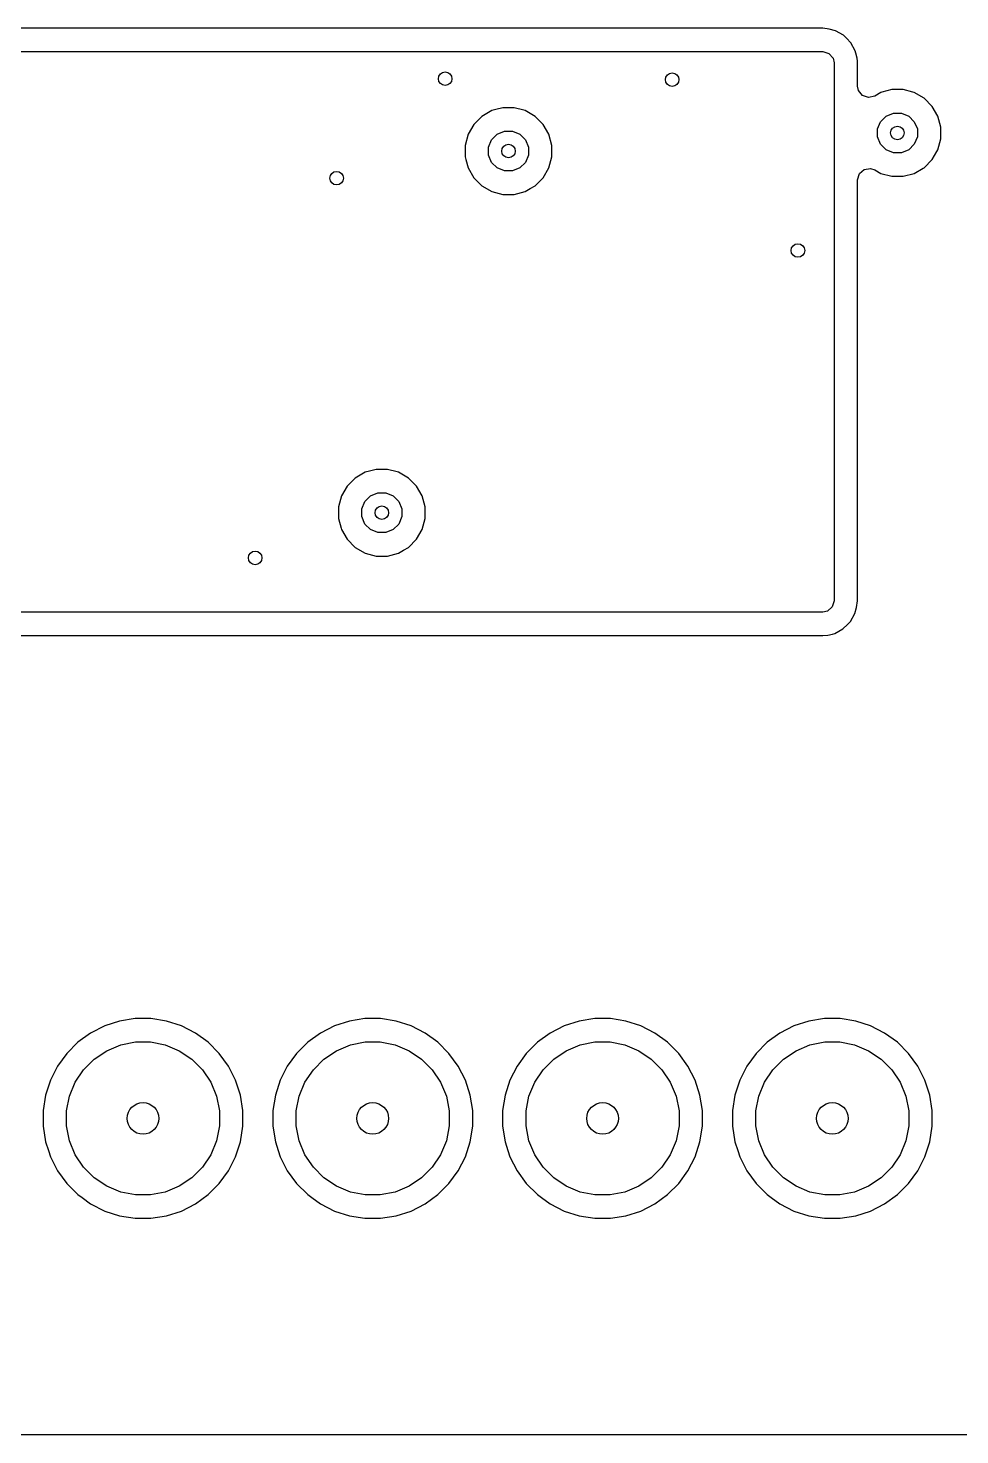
# Model space of a CAD drawing. Extents: x 2.09 to 4.51, y -4.8 to -2.93.
# Drawn here: x 2.547 to 2.952, y -4.803 to -4.191 of the extents above; entities that cross this region are included whole.
import ezdxf

# ---------------------------------------------------------------- set-up
doc = ezdxf.new("R2010")
doc.units = 0
doc.header["$MEASUREMENT"] = 0
doc.layers.add('BLACK', color=7, linetype='CONTINUOUS')

msp = doc.modelspace()

# ---------------------------------------------------------------- linework, layer by layer
at = {"layer": 'BLACK', "linetype": 'CONTINUOUS'}
for p, q in [((2.89268, -4.19057), (2.39079, -4.19057)), ((2.89556, -4.19098), (2.89268, -4.19057)), ((2.89824, -4.19177), (2.89556, -4.19098)), ((2.90177, -4.19362), (2.89824, -4.19177)), ((2.89824, -4.19177), (2.89824, -4.19177)), ((2.89824, -4.19177), (2.89824, -4.19177)), ((2.90308, -4.19488), (2.90177, -4.19362)), ((2.90491, -4.197), (2.90308, -4.19488)), ((2.90308, -4.19488), (2.90308, -4.19488)), ((2.39079, -4.20079), (2.89268, -4.20079)), ((2.89268, -4.20079), (2.89536, -4.20157)), ((2.89536, -4.20157), (2.89719, -4.20369)), ((2.90688, -4.20046), (2.90491, -4.197)), ((2.90491, -4.197), (2.90491, -4.197)), ((2.90491, -4.197), (2.90491, -4.197)), ((2.90717, -4.20152), (2.90688, -4.20046)), ((2.90762, -4.20358), (2.90717, -4.20152)), ((2.89719, -4.20369), (2.89764, -4.20575)), ((2.89764, -4.20575), (2.89764, -4.43992)), ((2.90777, -4.20494), (2.90762, -4.20358)), ((2.90785, -4.20575), (2.90777, -4.20494)), ((2.90785, -4.21584), (2.90785, -4.20575)), ((2.90785, -4.20575), (2.90785, -4.20575)), ((2.90821, -4.21769), (2.90785, -4.21584)), ((2.90994, -4.21988), (2.90821, -4.21769)), ((2.91258, -4.2208), (2.90994, -4.21988)), ((2.9153, -4.22014), (2.91258, -4.2208)), ((2.91791, -4.21863), (2.9153, -4.22014)), ((2.91848, -4.21848), (2.91791, -4.21863)), ((2.92271, -4.21734), (2.91848, -4.21848)), ((2.92768, -4.21734), (2.92271, -4.21734)), ((2.93192, -4.21848), (2.92768, -4.21734)), ((2.93248, -4.21863), (2.93192, -4.21848)), ((2.93679, -4.22111), (2.93248, -4.21863)), ((2.74862, -4.2265), (2.74431, -4.22899)), ((2.75048, -4.226), (2.74862, -4.2265)), ((2.75342, -4.22522), (2.75048, -4.226)), ((2.75839, -4.22522), (2.75342, -4.22522)), ((2.76263, -4.22635), (2.75839, -4.22522)), ((2.76319, -4.2265), (2.76263, -4.22635)), ((2.7675, -4.22899), (2.76319, -4.2265)), ((2.9403, -4.22463), (2.93679, -4.22111)), ((2.93679, -4.22111), (2.93679, -4.22111)), ((2.94279, -4.22893), (2.9403, -4.22463)), ((2.9403, -4.22463), (2.9403, -4.22463)), ((2.7408, -4.2325), (2.73831, -4.23681)), ((2.74431, -4.22899), (2.7408, -4.2325)), ((2.7408, -4.2325), (2.7408, -4.2325)), ((2.74431, -4.22899), (2.74431, -4.22899)), ((2.77101, -4.2325), (2.7675, -4.22899)), ((2.7675, -4.22899), (2.7675, -4.22899)), ((2.7735, -4.23681), (2.77101, -4.2325)), ((2.77101, -4.2325), (2.77101, -4.2325)), ((2.91651, -4.23449), (2.91783, -4.2313)), ((2.91783, -4.2313), (2.92028, -4.22886)), ((2.92028, -4.22886), (2.92347, -4.22753)), ((2.92347, -4.22753), (2.92692, -4.22753)), ((2.92692, -4.22753), (2.93012, -4.22886)), ((2.93012, -4.22886), (2.93256, -4.2313)), ((2.93256, -4.2313), (2.93388, -4.23449)), ((2.94407, -4.23374), (2.94279, -4.22893)), ((2.94279, -4.22893), (2.94279, -4.22893)), ((2.94279, -4.22893), (2.94279, -4.22893)), ((2.73831, -4.23681), (2.73703, -4.24161)), ((2.73831, -4.23681), (2.73831, -4.23681)), ((2.74854, -4.23917), (2.75098, -4.23673)), ((2.75098, -4.23673), (2.75418, -4.23541)), ((2.75418, -4.23541), (2.75763, -4.23541)), ((2.75763, -4.23541), (2.76083, -4.23673)), ((2.76083, -4.23673), (2.76327, -4.23917)), ((2.77478, -4.24161), (2.7735, -4.23681)), ((2.7735, -4.23681), (2.7735, -4.23681)), ((2.7735, -4.23681), (2.7735, -4.23681)), ((2.91651, -4.23795), (2.91651, -4.23449)), ((2.91783, -4.24114), (2.91651, -4.23795)), ((2.93388, -4.23795), (2.93256, -4.24114)), ((2.93388, -4.23449), (2.93388, -4.23795)), ((2.94279, -4.24351), (2.94407, -4.23871)), ((2.94407, -4.23871), (2.94407, -4.23374)), ((2.73703, -4.24161), (2.73703, -4.24658)), ((2.74722, -4.24237), (2.74854, -4.23917)), ((2.74722, -4.24582), (2.74722, -4.24237)), ((2.76327, -4.23917), (2.76459, -4.24237)), ((2.76459, -4.24237), (2.76459, -4.24582)), ((2.77478, -4.24658), (2.77478, -4.24161)), ((2.92028, -4.24359), (2.91783, -4.24114)), ((2.92347, -4.24491), (2.92028, -4.24359)), ((2.92692, -4.24491), (2.92347, -4.24491)), ((2.93012, -4.24359), (2.92692, -4.24491)), ((2.93256, -4.24114), (2.93012, -4.24359)), ((2.9403, -4.24781), (2.94232, -4.24431)), ((2.94232, -4.24431), (2.94279, -4.24351)), ((2.94279, -4.24351), (2.94279, -4.24351)), ((2.94279, -4.24351), (2.94279, -4.24351)), ((2.73703, -4.24658), (2.73736, -4.24781)), ((2.73736, -4.24781), (2.73831, -4.25138)), ((2.74854, -4.24902), (2.74722, -4.24582)), ((2.75098, -4.25146), (2.74854, -4.24902)), ((2.76327, -4.24902), (2.76083, -4.25146)), ((2.76459, -4.24582), (2.76327, -4.24902)), ((2.7735, -4.25138), (2.77478, -4.24658)), ((2.93679, -4.25133), (2.9403, -4.24781)), ((2.73831, -4.25138), (2.7408, -4.25569)), ((2.7408, -4.25569), (2.7408, -4.25569)), ((2.7408, -4.25569), (2.74431, -4.2592)), ((2.75418, -4.25278), (2.75098, -4.25146)), ((2.75763, -4.25278), (2.75418, -4.25278)), ((2.76083, -4.25146), (2.75763, -4.25278)), ((2.7675, -4.2592), (2.77101, -4.25569)), ((2.77101, -4.25569), (2.7735, -4.25138)), ((2.90785, -4.2566), (2.90864, -4.25392)), ((2.90785, -4.43992), (2.90785, -4.2566)), ((2.90864, -4.25392), (2.91075, -4.25209)), ((2.91075, -4.25209), (2.91352, -4.25169)), ((2.91352, -4.25169), (2.9153, -4.2523)), ((2.9153, -4.2523), (2.91791, -4.25381)), ((2.91791, -4.25381), (2.91791, -4.25381)), ((2.91791, -4.25381), (2.91791, -4.25381)), ((2.91791, -4.25381), (2.92271, -4.2551)), ((2.92271, -4.2551), (2.92271, -4.2551)), ((2.92271, -4.2551), (2.92768, -4.2551)), ((2.92768, -4.2551), (2.93248, -4.25381)), ((2.92768, -4.2551), (2.92768, -4.2551)), ((2.93248, -4.25381), (2.93641, -4.25154)), ((2.93248, -4.25381), (2.93248, -4.25381)), ((2.93248, -4.25381), (2.93248, -4.25381)), ((2.93641, -4.25154), (2.93679, -4.25133)), ((2.74431, -4.2592), (2.74431, -4.2592)), ((2.74431, -4.2592), (2.74431, -4.2592)), ((2.74431, -4.2592), (2.74431, -4.2592)), ((2.74431, -4.2592), (2.74431, -4.2592)), ((2.74431, -4.2592), (2.74862, -4.26169)), ((2.74862, -4.26169), (2.74862, -4.26169)), ((2.74862, -4.26169), (2.74862, -4.26169)), ((2.74862, -4.26169), (2.75342, -4.26297)), ((2.75342, -4.26297), (2.75342, -4.26297)), ((2.75342, -4.26297), (2.75839, -4.26297)), ((2.75839, -4.26297), (2.76319, -4.26169)), ((2.75839, -4.26297), (2.75839, -4.26297)), ((2.76319, -4.26169), (2.76534, -4.26044)), ((2.76319, -4.26169), (2.76319, -4.26169)), ((2.76319, -4.26169), (2.76319, -4.26169)), ((2.76534, -4.26044), (2.7675, -4.2592)), ((2.6935, -4.38398), (2.6892, -4.38647)), ((2.69536, -4.38348), (2.6935, -4.38398)), ((2.6983, -4.3827), (2.69536, -4.38348)), ((2.70327, -4.3827), (2.6983, -4.3827)), ((2.70751, -4.38383), (2.70327, -4.3827)), ((2.70807, -4.38398), (2.70751, -4.38383)), ((2.71238, -4.38647), (2.70807, -4.38398)), ((2.68568, -4.38998), (2.6832, -4.39429)), ((2.6892, -4.38647), (2.68568, -4.38998)), ((2.68568, -4.38998), (2.68568, -4.38998)), ((2.6892, -4.38647), (2.6892, -4.38647)), ((2.71589, -4.38998), (2.71238, -4.38647)), ((2.71238, -4.38647), (2.71238, -4.38647)), ((2.71838, -4.39429), (2.71589, -4.38998)), ((2.71589, -4.38998), (2.71589, -4.38998)), ((2.6832, -4.39429), (2.68191, -4.39909)), ((2.6832, -4.39429), (2.6832, -4.39429)), ((2.6921, -4.39985), (2.69342, -4.39665)), ((2.69342, -4.39665), (2.69587, -4.39421)), ((2.69587, -4.39421), (2.69906, -4.39289)), ((2.69906, -4.39289), (2.70252, -4.39289)), ((2.70252, -4.39289), (2.70571, -4.39421)), ((2.70571, -4.39421), (2.70815, -4.39665)), ((2.70815, -4.39665), (2.70948, -4.39985)), ((2.71967, -4.39909), (2.71838, -4.39429)), ((2.71838, -4.39429), (2.71838, -4.39429)), ((2.71838, -4.39429), (2.71838, -4.39429)), ((2.68191, -4.39909), (2.68191, -4.40406)), ((2.68191, -4.40406), (2.68304, -4.40829)), ((2.6921, -4.4033), (2.6921, -4.39985)), ((2.69342, -4.4065), (2.6921, -4.4033)), ((2.70948, -4.4033), (2.70815, -4.4065)), ((2.70948, -4.39985), (2.70948, -4.4033)), ((2.71838, -4.40886), (2.71967, -4.40406)), ((2.71967, -4.40406), (2.71967, -4.39909)), ((2.68304, -4.40829), (2.6832, -4.40886)), ((2.6832, -4.40886), (2.68568, -4.41317)), ((2.69587, -4.40894), (2.69342, -4.4065)), ((2.69906, -4.41026), (2.69587, -4.40894)), ((2.70252, -4.41026), (2.69906, -4.41026)), ((2.70571, -4.40894), (2.70252, -4.41026)), ((2.70815, -4.4065), (2.70571, -4.40894)), ((2.71589, -4.41317), (2.71838, -4.40886)), ((2.68568, -4.41317), (2.68568, -4.41317)), ((2.68568, -4.41317), (2.6892, -4.41668)), ((2.71238, -4.41668), (2.71589, -4.41317)), ((2.6892, -4.41668), (2.6892, -4.41668)), ((2.6892, -4.41668), (2.6892, -4.41668)), ((2.6892, -4.41668), (2.6892, -4.41668)), ((2.6892, -4.41668), (2.6892, -4.41668)), ((2.6892, -4.41668), (2.6935, -4.41917)), ((2.6935, -4.41917), (2.6935, -4.41917)), ((2.6935, -4.41917), (2.6935, -4.41917)), ((2.6935, -4.41917), (2.6983, -4.42045)), ((2.6983, -4.42045), (2.6983, -4.42045)), ((2.6983, -4.42045), (2.70327, -4.42045)), ((2.70327, -4.42045), (2.70807, -4.41917)), ((2.70327, -4.42045), (2.70327, -4.42045)), ((2.70807, -4.41917), (2.71023, -4.41792)), ((2.70807, -4.41917), (2.70807, -4.41917)), ((2.70807, -4.41917), (2.70807, -4.41917)), ((2.71023, -4.41792), (2.71238, -4.41668)), ((2.89764, -4.43992), (2.89685, -4.4426)), ((2.90744, -4.4428), (2.90785, -4.43992)), ((2.89268, -4.44488), (2.39079, -4.44488)), ((2.89474, -4.44443), (2.89268, -4.44488)), ((2.89685, -4.4426), (2.89474, -4.44443)), ((2.90481, -4.44901), (2.90665, -4.44548)), ((2.90665, -4.44548), (2.90744, -4.4428)), ((2.89796, -4.45413), (2.90143, -4.45215)), ((2.90143, -4.45215), (2.90354, -4.45032)), ((2.90354, -4.45032), (2.90481, -4.44901)), ((2.39079, -4.4551), (2.89268, -4.4551)), ((2.89268, -4.4551), (2.89485, -4.45486)), ((2.89268, -4.4551), (2.89268, -4.4551)), ((2.89485, -4.45486), (2.89691, -4.45442)), ((2.89691, -4.45442), (2.89796, -4.45413)), ((2.58667, -4.62294), (2.58016, -4.62506)), ((2.59343, -4.62187), (2.58667, -4.62294)), ((2.58667, -4.62294), (2.58667, -4.62294)), ((2.58667, -4.62294), (2.58667, -4.62294)), ((2.60027, -4.62187), (2.59343, -4.62187)), ((2.60703, -4.62294), (2.60027, -4.62187)), ((2.61354, -4.62506), (2.60703, -4.62294)), ((2.60703, -4.62294), (2.60703, -4.62294)), ((2.60703, -4.62294), (2.60703, -4.62294)), ((2.68667, -4.62294), (2.68016, -4.62506)), ((2.69343, -4.62187), (2.68667, -4.62294)), ((2.68667, -4.62294), (2.68667, -4.62294)), ((2.68667, -4.62294), (2.68667, -4.62294)), ((2.70027, -4.62187), (2.69343, -4.62187)), ((2.70703, -4.62294), (2.70027, -4.62187)), ((2.71354, -4.62506), (2.70703, -4.62294)), ((2.70703, -4.62294), (2.70703, -4.62294)), ((2.70703, -4.62294), (2.70703, -4.62294)), ((2.78667, -4.62294), (2.78016, -4.62506)), ((2.79343, -4.62187), (2.78667, -4.62294)), ((2.78667, -4.62294), (2.78667, -4.62294)), ((2.78667, -4.62294), (2.78667, -4.62294)), ((2.80027, -4.62187), (2.79343, -4.62187)), ((2.80703, -4.62294), (2.80027, -4.62187)), ((2.81354, -4.62506), (2.80703, -4.62294)), ((2.80703, -4.62294), (2.80703, -4.62294)), ((2.80703, -4.62294), (2.80703, -4.62294)), ((2.88667, -4.62294), (2.88016, -4.62506)), ((2.89343, -4.62187), (2.88667, -4.62294)), ((2.88667, -4.62294), (2.88667, -4.62294)), ((2.88667, -4.62294), (2.88667, -4.62294)), ((2.90027, -4.62187), (2.89343, -4.62187)), ((2.90703, -4.62294), (2.90027, -4.62187)), ((2.91354, -4.62506), (2.90703, -4.62294)), ((2.90703, -4.62294), (2.90703, -4.62294)), ((2.90703, -4.62294), (2.90703, -4.62294)), ((2.57406, -4.62816), (2.56852, -4.63219)), ((2.58016, -4.62506), (2.57406, -4.62816)), ((2.58016, -4.62506), (2.58016, -4.62506)), ((2.61964, -4.62816), (2.61354, -4.62506)), ((2.61354, -4.62506), (2.61354, -4.62506)), ((2.61354, -4.62506), (2.61354, -4.62506)), ((2.62518, -4.63219), (2.61964, -4.62816)), ((2.61964, -4.62816), (2.61964, -4.62816)), ((2.61964, -4.62816), (2.61964, -4.62816)), ((2.67406, -4.62816), (2.66852, -4.63219)), ((2.68016, -4.62506), (2.67406, -4.62816)), ((2.68016, -4.62506), (2.68016, -4.62506)), ((2.71964, -4.62816), (2.71354, -4.62506)), ((2.71354, -4.62506), (2.71354, -4.62506)), ((2.71354, -4.62506), (2.71354, -4.62506)), ((2.72518, -4.63219), (2.71964, -4.62816)), ((2.71964, -4.62816), (2.71964, -4.62816)), ((2.71964, -4.62816), (2.71964, -4.62816)), ((2.77406, -4.62816), (2.76852, -4.63219)), ((2.78016, -4.62506), (2.77406, -4.62816)), ((2.78016, -4.62506), (2.78016, -4.62506)), ((2.81964, -4.62816), (2.81354, -4.62506)), ((2.81354, -4.62506), (2.81354, -4.62506)), ((2.81354, -4.62506), (2.81354, -4.62506)), ((2.82518, -4.63219), (2.81964, -4.62816)), ((2.81964, -4.62816), (2.81964, -4.62816)), ((2.81964, -4.62816), (2.81964, -4.62816)), ((2.87406, -4.62816), (2.86852, -4.63219)), ((2.88016, -4.62506), (2.87406, -4.62816)), ((2.88016, -4.62506), (2.88016, -4.62506)), ((2.91964, -4.62816), (2.91354, -4.62506)), ((2.91354, -4.62506), (2.91354, -4.62506)), ((2.91354, -4.62506), (2.91354, -4.62506)), ((2.92518, -4.63219), (2.91964, -4.62816)), ((2.91964, -4.62816), (2.91964, -4.62816)), ((2.91964, -4.62816), (2.91964, -4.62816)), ((2.56368, -4.63703), (2.55966, -4.64256)), ((2.56852, -4.63219), (2.56368, -4.63703)), ((2.57562, -4.63949), (2.58108, -4.63584)), ((2.58108, -4.63584), (2.58714, -4.63333)), ((2.58714, -4.63333), (2.59357, -4.63205)), ((2.59357, -4.63205), (2.60013, -4.63205)), ((2.60013, -4.63205), (2.60656, -4.63333)), ((2.60656, -4.63333), (2.61263, -4.63584)), ((2.61263, -4.63584), (2.61808, -4.63949)), ((2.63002, -4.63703), (2.62518, -4.63219)), ((2.63404, -4.64256), (2.63002, -4.63703)), ((2.63002, -4.63703), (2.63002, -4.63703)), ((2.66368, -4.63703), (2.65966, -4.64256)), ((2.66852, -4.63219), (2.66368, -4.63703)), ((2.67562, -4.63949), (2.68108, -4.63584)), ((2.68108, -4.63584), (2.68714, -4.63333)), ((2.68714, -4.63333), (2.69357, -4.63205)), ((2.69357, -4.63205), (2.70013, -4.63205)), ((2.70013, -4.63205), (2.70656, -4.63333)), ((2.70656, -4.63333), (2.71263, -4.63584)), ((2.71263, -4.63584), (2.71808, -4.63949)), ((2.73002, -4.63703), (2.72518, -4.63219)), ((2.73404, -4.64256), (2.73002, -4.63703)), ((2.73002, -4.63703), (2.73002, -4.63703)), ((2.76368, -4.63703), (2.75966, -4.64256)), ((2.76852, -4.63219), (2.76368, -4.63703)), ((2.77562, -4.63949), (2.78108, -4.63584)), ((2.78108, -4.63584), (2.78714, -4.63333)), ((2.78714, -4.63333), (2.79357, -4.63205)), ((2.79357, -4.63205), (2.80013, -4.63205)), ((2.80013, -4.63205), (2.80656, -4.63333)), ((2.80656, -4.63333), (2.81263, -4.63584)), ((2.81263, -4.63584), (2.81808, -4.63949)), ((2.83002, -4.63703), (2.82518, -4.63219)), ((2.83404, -4.64256), (2.83002, -4.63703)), ((2.83002, -4.63703), (2.83002, -4.63703)), ((2.86368, -4.63703), (2.85966, -4.64256)), ((2.86852, -4.63219), (2.86368, -4.63703)), ((2.87562, -4.63949), (2.88108, -4.63584)), ((2.88108, -4.63584), (2.88714, -4.63333)), ((2.88714, -4.63333), (2.89357, -4.63205)), ((2.89357, -4.63205), (2.90013, -4.63205)), ((2.90013, -4.63205), (2.90656, -4.63333)), ((2.90656, -4.63333), (2.91263, -4.63584)), ((2.91263, -4.63584), (2.91808, -4.63949)), ((2.93002, -4.63703), (2.92518, -4.63219)), ((2.93404, -4.64256), (2.93002, -4.63703)), ((2.93002, -4.63703), (2.93002, -4.63703)), ((2.55966, -4.64256), (2.55655, -4.64866)), ((2.57098, -4.64412), (2.57562, -4.63949)), ((2.61808, -4.63949), (2.62272, -4.64412)), ((2.63715, -4.64866), (2.63404, -4.64256)), ((2.65966, -4.64256), (2.65655, -4.64866)), ((2.67098, -4.64412), (2.67562, -4.63949)), ((2.71808, -4.63949), (2.72272, -4.64412)), ((2.73715, -4.64866), (2.73404, -4.64256)), ((2.75966, -4.64256), (2.75655, -4.64866)), ((2.77098, -4.64412), (2.77562, -4.63949)), ((2.81808, -4.63949), (2.82272, -4.64412)), ((2.83715, -4.64866), (2.83404, -4.64256)), ((2.85966, -4.64256), (2.85655, -4.64866)), ((2.87098, -4.64412), (2.87562, -4.63949)), ((2.91808, -4.63949), (2.92272, -4.64412)), ((2.93715, -4.64866), (2.93404, -4.64256)), ((2.55655, -4.64866), (2.55444, -4.65517)), ((2.55655, -4.64866), (2.55655, -4.64866)), ((2.56734, -4.64958), (2.57098, -4.64412)), ((2.62272, -4.64412), (2.62636, -4.64958)), ((2.63926, -4.65517), (2.63715, -4.64866)), ((2.65655, -4.64866), (2.65444, -4.65517)), ((2.65655, -4.64866), (2.65655, -4.64866)), ((2.66734, -4.64958), (2.67098, -4.64412)), ((2.72272, -4.64412), (2.72636, -4.64958)), ((2.73926, -4.65517), (2.73715, -4.64866)), ((2.75655, -4.64866), (2.75444, -4.65517)), ((2.75655, -4.64866), (2.75655, -4.64866)), ((2.76734, -4.64958), (2.77098, -4.64412)), ((2.82272, -4.64412), (2.82636, -4.64958)), ((2.83926, -4.65517), (2.83715, -4.64866)), ((2.85655, -4.64866), (2.85444, -4.65517)), ((2.85655, -4.64866), (2.85655, -4.64866)), ((2.86734, -4.64958), (2.87098, -4.64412)), ((2.92272, -4.64412), (2.92636, -4.64958)), ((2.93926, -4.65517), (2.93715, -4.64866)), ((2.55444, -4.65517), (2.55337, -4.66193)), ((2.55444, -4.65517), (2.55444, -4.65517)), ((2.55444, -4.65517), (2.55444, -4.65517)), ((2.56483, -4.65564), (2.56734, -4.64958)), ((2.62636, -4.64958), (2.62887, -4.65564)), ((2.64033, -4.66193), (2.63926, -4.65517)), ((2.65444, -4.65517), (2.65337, -4.66193)), ((2.65444, -4.65517), (2.65444, -4.65517)), ((2.65444, -4.65517), (2.65444, -4.65517)), ((2.66483, -4.65564), (2.66734, -4.64958)), ((2.72636, -4.64958), (2.72887, -4.65564)), ((2.74033, -4.66193), (2.73926, -4.65517)), ((2.75444, -4.65517), (2.75337, -4.66193)), ((2.75444, -4.65517), (2.75444, -4.65517)), ((2.75444, -4.65517), (2.75444, -4.65517)), ((2.76483, -4.65564), (2.76734, -4.64958)), ((2.82636, -4.64958), (2.82887, -4.65564)), ((2.84033, -4.66193), (2.83926, -4.65517)), ((2.85444, -4.65517), (2.85337, -4.66193)), ((2.85444, -4.65517), (2.85444, -4.65517)), ((2.85444, -4.65517), (2.85444, -4.65517)), ((2.86483, -4.65564), (2.86734, -4.64958)), ((2.92636, -4.64958), (2.92887, -4.65564)), ((2.94033, -4.66193), (2.93926, -4.65517)), ((2.56355, -4.66207), (2.56483, -4.65564)), ((2.62887, -4.65564), (2.63015, -4.66207)), ((2.66355, -4.66207), (2.66483, -4.65564)), ((2.72887, -4.65564), (2.73015, -4.66207)), ((2.76355, -4.66207), (2.76483, -4.65564)), ((2.82887, -4.65564), (2.83015, -4.66207)), ((2.86355, -4.66207), (2.86483, -4.65564)), ((2.92887, -4.65564), (2.93015, -4.66207)), ((2.55337, -4.66193), (2.55337, -4.66878)), ((2.56355, -4.66863), (2.56355, -4.66207)), ((2.63015, -4.66207), (2.63015, -4.66863)), ((2.64033, -4.66878), (2.64033, -4.66193)), ((2.65337, -4.66193), (2.65337, -4.66878)), ((2.66355, -4.66863), (2.66355, -4.66207)), ((2.73015, -4.66207), (2.73015, -4.66863)), ((2.74033, -4.66878), (2.74033, -4.66193)), ((2.75337, -4.66193), (2.75337, -4.66878)), ((2.76355, -4.66863), (2.76355, -4.66207)), ((2.83015, -4.66207), (2.83015, -4.66863)), ((2.84033, -4.66878), (2.84033, -4.66193)), ((2.85337, -4.66193), (2.85337, -4.66878)), ((2.86355, -4.66863), (2.86355, -4.66207)), ((2.93015, -4.66207), (2.93015, -4.66863)), ((2.94033, -4.66878), (2.94033, -4.66193)), ((2.55337, -4.66878), (2.55444, -4.67554)), ((2.56483, -4.67507), (2.56355, -4.66863)), ((2.63015, -4.66863), (2.62887, -4.67507)), ((2.63926, -4.67554), (2.64033, -4.66878)), ((2.65337, -4.66878), (2.65444, -4.67554)), ((2.66483, -4.67507), (2.66355, -4.66863)), ((2.73015, -4.66863), (2.72887, -4.67507)), ((2.73926, -4.67554), (2.74033, -4.66878)), ((2.75337, -4.66878), (2.75444, -4.67554)), ((2.76483, -4.67507), (2.76355, -4.66863)), ((2.83015, -4.66863), (2.82887, -4.67507)), ((2.83926, -4.67554), (2.84033, -4.66878)), ((2.85337, -4.66878), (2.85444, -4.67554)), ((2.86483, -4.67507), (2.86355, -4.66863)), ((2.93015, -4.66863), (2.92887, -4.67507)), ((2.93926, -4.67554), (2.94033, -4.66878)), ((2.55444, -4.67554), (2.55444, -4.67554)), ((2.55444, -4.67554), (2.55568, -4.67936)), ((2.55568, -4.67936), (2.55655, -4.68205)), ((2.56734, -4.68113), (2.56483, -4.67507)), ((2.62887, -4.67507), (2.62636, -4.68113)), ((2.63715, -4.68205), (2.63926, -4.67554)), ((2.65444, -4.67554), (2.65444, -4.67554)), ((2.65444, -4.67554), (2.65568, -4.67936)), ((2.65568, -4.67936), (2.65655, -4.68205)), ((2.66734, -4.68113), (2.66483, -4.67507)), ((2.72887, -4.67507), (2.72636, -4.68113)), ((2.73715, -4.68205), (2.73926, -4.67554)), ((2.75444, -4.67554), (2.75444, -4.67554)), ((2.75444, -4.67554), (2.75568, -4.67936)), ((2.75568, -4.67936), (2.75655, -4.68205)), ((2.76734, -4.68113), (2.76483, -4.67507)), ((2.82887, -4.67507), (2.82636, -4.68113)), ((2.83715, -4.68205), (2.83926, -4.67554)), ((2.85444, -4.67554), (2.85444, -4.67554)), ((2.85444, -4.67554), (2.85568, -4.67936)), ((2.85568, -4.67936), (2.85655, -4.68205)), ((2.86734, -4.68113), (2.86483, -4.67507)), ((2.92887, -4.67507), (2.92636, -4.68113)), ((2.93715, -4.68205), (2.93926, -4.67554)), ((2.55655, -4.68205), (2.55966, -4.68815)), ((2.57098, -4.68658), (2.56734, -4.68113)), ((2.62636, -4.68113), (2.62272, -4.68658)), ((2.63404, -4.68815), (2.63715, -4.68205)), ((2.65655, -4.68205), (2.65966, -4.68815)), ((2.67098, -4.68658), (2.66734, -4.68113)), ((2.72636, -4.68113), (2.72272, -4.68658)), ((2.73404, -4.68815), (2.73715, -4.68205)), ((2.75655, -4.68205), (2.75966, -4.68815)), ((2.77098, -4.68658), (2.76734, -4.68113)), ((2.82636, -4.68113), (2.82272, -4.68658)), ((2.83404, -4.68815), (2.83715, -4.68205)), ((2.85655, -4.68205), (2.85966, -4.68815)), ((2.87098, -4.68658), (2.86734, -4.68113)), ((2.92636, -4.68113), (2.92272, -4.68658)), ((2.93404, -4.68815), (2.93715, -4.68205)), ((2.55966, -4.68815), (2.55966, -4.68815)), ((2.55966, -4.68815), (2.56368, -4.69368)), ((2.57562, -4.69122), (2.57098, -4.68658)), ((2.58108, -4.69487), (2.57562, -4.69122)), ((2.61808, -4.69122), (2.61263, -4.69487)), ((2.62272, -4.68658), (2.61808, -4.69122)), ((2.63002, -4.69368), (2.63404, -4.68815)), ((2.65966, -4.68815), (2.65966, -4.68815)), ((2.65966, -4.68815), (2.66368, -4.69368)), ((2.67562, -4.69122), (2.67098, -4.68658)), ((2.68108, -4.69487), (2.67562, -4.69122)), ((2.71808, -4.69122), (2.71263, -4.69487)), ((2.72272, -4.68658), (2.71808, -4.69122)), ((2.73002, -4.69368), (2.73404, -4.68815)), ((2.75966, -4.68815), (2.75966, -4.68815)), ((2.75966, -4.68815), (2.76368, -4.69368)), ((2.77562, -4.69122), (2.77098, -4.68658)), ((2.78108, -4.69487), (2.77562, -4.69122)), ((2.81808, -4.69122), (2.81263, -4.69487)), ((2.82272, -4.68658), (2.81808, -4.69122)), ((2.83002, -4.69368), (2.83404, -4.68815)), ((2.85966, -4.68815), (2.85966, -4.68815)), ((2.85966, -4.68815), (2.86368, -4.69368)), ((2.87562, -4.69122), (2.87098, -4.68658)), ((2.88108, -4.69487), (2.87562, -4.69122)), ((2.91808, -4.69122), (2.91263, -4.69487)), ((2.92272, -4.68658), (2.91808, -4.69122)), ((2.93002, -4.69368), (2.93404, -4.68815)), ((2.56368, -4.69368), (2.56852, -4.69852)), ((2.58714, -4.69738), (2.58108, -4.69487)), ((2.59357, -4.69866), (2.58714, -4.69738)), ((2.60656, -4.69738), (2.60013, -4.69866)), ((2.61263, -4.69487), (2.60656, -4.69738)), ((2.62518, -4.69852), (2.63002, -4.69368)), ((2.66368, -4.69368), (2.66852, -4.69852)), ((2.68714, -4.69738), (2.68108, -4.69487)), ((2.69357, -4.69866), (2.68714, -4.69738)), ((2.70656, -4.69738), (2.70013, -4.69866)), ((2.71263, -4.69487), (2.70656, -4.69738)), ((2.72518, -4.69852), (2.73002, -4.69368)), ((2.76368, -4.69368), (2.76852, -4.69852)), ((2.78714, -4.69738), (2.78108, -4.69487)), ((2.79357, -4.69866), (2.78714, -4.69738)), ((2.80656, -4.69738), (2.80013, -4.69866)), ((2.81263, -4.69487), (2.80656, -4.69738)), ((2.82518, -4.69852), (2.83002, -4.69368)), ((2.86368, -4.69368), (2.86852, -4.69852)), ((2.88714, -4.69738), (2.88108, -4.69487)), ((2.89357, -4.69866), (2.88714, -4.69738)), ((2.90656, -4.69738), (2.90013, -4.69866)), ((2.91263, -4.69487), (2.90656, -4.69738)), ((2.92518, -4.69852), (2.93002, -4.69368)), ((2.56852, -4.69852), (2.57029, -4.69981)), ((2.57029, -4.69981), (2.57406, -4.70255)), ((2.57406, -4.70255), (2.58016, -4.70565)), ((2.60013, -4.69866), (2.59357, -4.69866)), ((2.61354, -4.70565), (2.61964, -4.70255)), ((2.61964, -4.70255), (2.62518, -4.69852)), ((2.66852, -4.69852), (2.67029, -4.69981)), ((2.67029, -4.69981), (2.67406, -4.70255)), ((2.67406, -4.70255), (2.68016, -4.70565)), ((2.70013, -4.69866), (2.69357, -4.69866)), ((2.71354, -4.70565), (2.71964, -4.70255)), ((2.71964, -4.70255), (2.72518, -4.69852)), ((2.76852, -4.69852), (2.77029, -4.69981)), ((2.77029, -4.69981), (2.77406, -4.70255)), ((2.77406, -4.70255), (2.78016, -4.70565)), ((2.80013, -4.69866), (2.79357, -4.69866)), ((2.81354, -4.70565), (2.81964, -4.70255)), ((2.81964, -4.70255), (2.82518, -4.69852)), ((2.86852, -4.69852), (2.87029, -4.69981)), ((2.87029, -4.69981), (2.87406, -4.70255)), ((2.87406, -4.70255), (2.88016, -4.70565)), ((2.90013, -4.69866), (2.89357, -4.69866)), ((2.91354, -4.70565), (2.91964, -4.70255)), ((2.91964, -4.70255), (2.92518, -4.69852)), ((2.58016, -4.70565), (2.58667, -4.70777)), ((2.58667, -4.70777), (2.59343, -4.70884)), ((2.59343, -4.70884), (2.59343, -4.70884)), ((2.59343, -4.70884), (2.60027, -4.70884)), ((2.60027, -4.70884), (2.60703, -4.70777)), ((2.60027, -4.70884), (2.60027, -4.70884)), ((2.60703, -4.70777), (2.61354, -4.70565)), ((2.68016, -4.70565), (2.68667, -4.70777)), ((2.68667, -4.70777), (2.69343, -4.70884)), ((2.69343, -4.70884), (2.69343, -4.70884)), ((2.69343, -4.70884), (2.70027, -4.70884)), ((2.70027, -4.70884), (2.70703, -4.70777)), ((2.70027, -4.70884), (2.70027, -4.70884)), ((2.70703, -4.70777), (2.71354, -4.70565)), ((2.78016, -4.70565), (2.78667, -4.70777)), ((2.78667, -4.70777), (2.79343, -4.70884)), ((2.79343, -4.70884), (2.79343, -4.70884)), ((2.79343, -4.70884), (2.80027, -4.70884)), ((2.80027, -4.70884), (2.80703, -4.70777)), ((2.80027, -4.70884), (2.80027, -4.70884)), ((2.80703, -4.70777), (2.81354, -4.70565)), ((2.88016, -4.70565), (2.88667, -4.70777)), ((2.88667, -4.70777), (2.89343, -4.70884)), ((2.89343, -4.70884), (2.89343, -4.70884)), ((2.89343, -4.70884), (2.90027, -4.70884)), ((2.90027, -4.70884), (2.90703, -4.70777)), ((2.90027, -4.70884), (2.90027, -4.70884)), ((2.90703, -4.70777), (2.91354, -4.70565)), ((4.42897, -4.80313), (2.16552, -4.80313))]:
    msp.add_line(p, q, dxfattribs=at)
at = {"layer": 'BLACK'}
for centre, radius in [((2.72835, -4.2126), 0.00295), ((2.82717, -4.213), 0.00295), ((2.9252, -4.23622), 0.00295), ((2.75591, -4.24409), 0.00295), ((2.6811, -4.25591), 0.00295), ((2.88189, -4.2874), 0.00295), ((2.70079, -4.40157), 0.00295), ((2.64567, -4.42126), 0.00295), ((2.59685, -4.66535), 0.00689), ((2.69685, -4.66535), 0.00689), ((2.79685, -4.66535), 0.00689), ((2.89685, -4.66535), 0.00689)]:
    msp.add_circle(centre, radius, dxfattribs=at)
at = {"layer": 'WHITE'}
for centre, radius in [((2.72835, -4.2126), 0.00295), ((2.82717, -4.213), 0.00295), ((2.9252, -4.23622), 0.00295), ((2.75591, -4.24409), 0.00295), ((2.6811, -4.25591), 0.00295), ((2.88189, -4.2874), 0.00295), ((2.70079, -4.40157), 0.00295), ((2.64567, -4.42126), 0.00295), ((2.59685, -4.66535), 0.00689), ((2.69685, -4.66535), 0.00689), ((2.79685, -4.66535), 0.00689), ((2.89685, -4.66535), 0.00689)]:
    msp.add_circle(centre, radius, dxfattribs=at)

doc.saveas('drawing.dxf')
